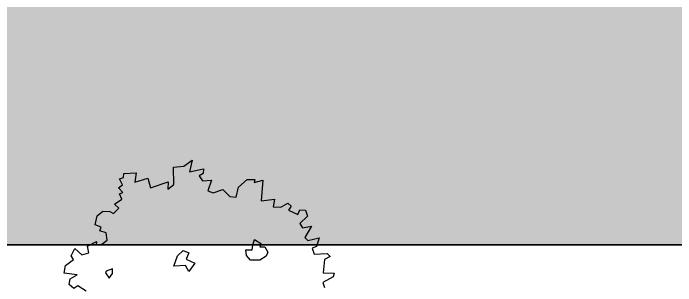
# Model space of a CAD drawing. Header units: inches. Extents: x 11.9 to 85.3, y 21.1 to 37.4.
# Drawn here: x 67.982 to 68.981, y 24.001 to 24.413 of the extents above; entities that cross this region are included whole.
import ezdxf

# ---------------------------------------------------------------- set-up
doc = ezdxf.new("R2010")
doc.units = ezdxf.units.IN
doc.header["$MEASUREMENT"] = 0
doc.layers.add('CAY', color=94, linetype='Continuous')

# ---------------------------------------------------------------- blocks, each defined once
blk = doc.blocks.new('A$C76451831')
at = {"layer": 'CAY'}
blk.add_lwpolyline([(4200.2, 1766.3), (4172.8, 1784.2), (4159, 1774.7), (4143.2, 1788.5), (4146.4, 1807.4), (4170.6, 1821.2), (4126.4, 1826.4), (4130.6, 1851.7), (4158, 1872.8), (4149.6, 1884.4), (4162.2, 1909.7), (4185.4, 1887.6), (4209.7, 1895), (4205.5, 1917.1), (4235, 1933), (4233.9, 1921.4), (4252.9, 1923.5), (4270.8, 1937.2), (4267.7, 1961.4), (4246.6, 1968.8), (4250.8, 1981.5), (4230.8, 1988.9), (4237.1, 2019.4), (4256.1, 2035.3), (4280.3, 2033.1), (4291.9, 2026.8), (4309.9, 2044.7), (4296.2, 2058.5), (4320.4, 2075.3), (4312, 2093.3), (4323.6, 2097.5), (4308.8, 2113.3), (4322.5, 2122.8), (4312, 2143.9), (4325.7, 2148.1), (4326.7, 2161.8), (4368.9, 2163.9), (4363.7, 2132.3), (4408, 2146), (4416.4, 2113.3), (4476.5, 2133.3), (4474.4, 2109.1), (4495.5, 2123.9), (4494.4, 2182.9), (4528.2, 2186.1), (4556.7, 2206.1), (4547.2, 2167.1), (4594.6, 2177.6), (4593.6, 2161.8), (4579.9, 2153.4), (4591.5, 2136.5), (4622.1, 2138.6), (4609.4, 2102.8), (4627.3, 2096.4), (4660, 2108), (4683.2, 2083.8), (4704.3, 2081.7), (4712.8, 2115.4), (4741.2, 2140.7), (4767.6, 2140.7), (4765.5, 2131.2), (4794, 2138.6), (4788.7, 2069), (4833, 2075.3), (4828.8, 2049), (4854.1, 2047.9), (4878.3, 2061.6), (4888.9, 2052.1), (4880.5, 2038.4), (4912.1, 2023.7), (4918.4, 2039.5), (4937.4, 2038.4), (4943.7, 2018.4), (4918.4, 1993.1), (4926.9, 1978.3), (4957.4, 1984.6), (4935.3, 1946.7), (4944.8, 1936.1), (4982.8, 1945.6), (4974.3, 1916.1), (4959.6, 1910.8), (4966.9, 1890.8), (5010.2, 1892.9), (5020.7, 1882.3), (5001.7, 1871.8), (4996.5, 1827.5), (5033.4, 1826.4), (5030.2, 1813.8), (4995.4, 1794.8), (5000.7, 1777.9)], dxfattribs=at)
for points in [[(4784.5, 1915.2), (4800.4, 1915.2), (4810.9, 1896.7), (4805.6, 1883.5), (4784.5, 1870.3), (4752.8, 1870.3), (4739.6, 1886.1), (4737, 1904.6), (4758.1, 1904.6), (4760.8, 1920.5), (4766, 1939), (4787.2, 1925.7)], [(4507.9, 1884.3), (4526.4, 1902.8), (4544.9, 1894.9), (4536.9, 1873.7), (4566, 1860.5), (4544.9, 1831.5), (4534.3, 1852.6), (4494.7, 1850)], [(4267.5, 1833.2), (4264.9, 1827.9), (4278.1, 1809.4), (4288.7, 1825.2), (4288.7, 1841.1)]]:
    blk.add_lwpolyline(points, close=True, dxfattribs=at)

msp = doc.modelspace()

# ---------------------------------------------------------------- hatches: boundary and pattern name
at = {"true_color": 0x636466}
h = msp.add_hatch(color=251, dxfattribs=at)
h.dxf.hatch_style = 1
h.paths.add_polyline_path([(72.3212, 23.56477), (72.3212, 24.44795), (67.70726, 24.44795), (67.70726, 24.06333), (69.11663, 24.06333), (69.24363, 24.06333), (69.24363, 23.84173)])

# ---------------------------------------------------------------- linework, layer by layer
msp.add_lwpolyline([(12.49661, 22.54745), (70.25366, 21.51914), (69.11663, 22.25961), (69.11663, 24.06333), (67.06144, 24.06333), (69.24363, 24.06333), (69.24363, 22.3819), (70.51978, 21.54651), (70.51978, 21.1086), (12.49661, 21.9488)], close=True)

# ---------------------------------------------------------------- block references
at = {"layer": 'CAY', "xscale": 0.0004489089019145984, "yscale": 0.0004489089019145984, "zscale": 0.0004489089019145984}
msp.add_blockref('A$C76451831', (66.20592, 23.20052), dxfattribs=at)

doc.saveas('drawing.dxf')
